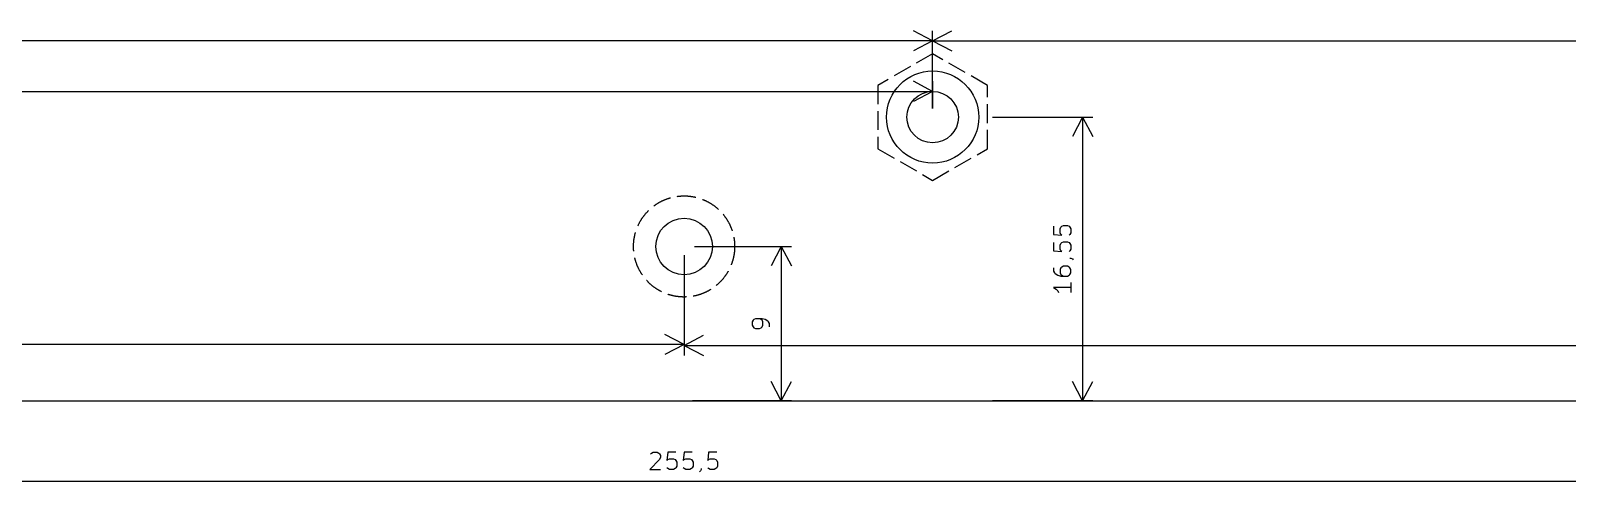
# Model space of a CAD drawing. Extents: x 183 to 663, y -184 to 161.
# Drawn here: x 383.1 to 472.8, y -183.2 to -156.9 of the extents above; entities that cross this region are included whole.
import ezdxf

# ---------------------------------------------------------------- set-up
doc = ezdxf.new("R2010")
doc.units = 0
doc.layers.add('BLACK', color=7, linetype='CONTINUOUS')

msp = doc.modelspace()

# ---------------------------------------------------------------- linework, layer by layer
at = {"layer": 'BLACK', "linetype": 'CONTINUOUS'}
for p, q in [((435.75, -157.5), (293.5, -157.5)), ((435.75, -157.5), (434.623496, -156.913579)), ((435.75, -157.5), (434.623496, -158.086421)), ((435.75, -157.5), (436.876504, -156.913579)), ((435.75, -161.45), (435.75, -156.91358)), ((435.75, -161.45), (435.75, -156.91358)), ((435.75, -157.5), (549, -157.5)), ((435.75, -157.5), (436.876504, -158.086421)), ((435.75, -158.254958), (434.797372, -158.804958)), ((436.351924, -158.602479), (435.75, -158.254958)), ((434.450962, -159.004958), (433.498334, -159.554958)), ((437.650962, -159.352479), (436.698334, -158.802479)), ((433.151924, -159.754958), (432.55, -160.102479)), ((432.55, -160.102479), (432.55, -161.202479)), ((435.75, -160.45), (434.623496, -159.863579)), ((435.75, -159.86358), (435.75, -161.45)), ((438.95, -160.102479), (437.997372, -159.552479)), ((438.95, -160.797521), (438.95, -160.102479)), ((305.75, -160.45), (435.75, -160.45)), ((435.75, -160.45), (434.623496, -161.036421)), ((438.95, -162.297521), (438.95, -161.197521)), ((432.55, -161.602479), (432.55, -162.702479)), ((439.25, -161.95), (445.08642, -161.95)), ((444.5, -161.95), (443.913579, -163.076504)), ((444.5, -161.95), (444.5, -178.5)), ((444.5, -161.95), (445.086421, -163.076504)), ((432.55, -163.102479), (432.55, -163.797521)), ((438.95, -163.797521), (438.95, -162.697521)), ((432.55, -163.797521), (433.502628, -164.347521)), ((438.348076, -164.145042), (438.95, -163.797521)), ((433.849038, -164.547521), (434.801666, -165.097521)), ((437.049038, -164.895042), (438.001666, -164.345042)), ((435.148076, -165.297521), (435.75, -165.645042)), ((435.75, -165.645042), (436.702628, -165.095042)), ((420.244311, -166.726719), (420.26855, -166.718048)), ((420.26855, -166.718048), (420.292864, -166.709589)), ((420.292864, -166.709589), (420.317251, -166.701343)), ((420.317251, -166.701343), (420.34171, -166.69331)), ((420.34171, -166.69331), (420.366237, -166.685491)), ((420.366237, -166.685491), (420.390831, -166.677886)), ((420.390831, -166.677886), (420.415491, -166.670496)), ((420.415491, -166.670496), (420.440215, -166.663321)), ((420.440215, -166.663321), (420.458279, -166.658226)), ((420.849691, -166.577287), (420.875212, -166.573905)), ((420.875212, -166.573905), (420.900761, -166.570746)), ((420.900761, -166.570746), (420.926336, -166.567809)), ((420.926336, -166.567809), (420.951936, -166.565097)), ((420.951936, -166.565097), (420.977559, -166.562607)), ((420.977559, -166.562607), (421.003203, -166.560342)), ((421.003203, -166.560342), (421.028865, -166.5583)), ((421.028865, -166.5583), (421.054545, -166.556482)), ((421.054545, -166.556482), (421.080239, -166.554889)), ((421.080239, -166.554889), (421.105946, -166.553519)), ((421.105946, -166.553519), (421.131664, -166.552374)), ((421.131664, -166.552374), (421.157391, -166.551454)), ((421.157391, -166.551454), (421.183125, -166.550758)), ((421.183125, -166.550758), (421.208864, -166.550287)), ((421.208864, -166.550287), (421.234607, -166.55004)), ((421.234607, -166.55004), (421.26035, -166.550018)), ((421.26035, -166.550018), (421.286093, -166.550221)), ((421.286093, -166.550221), (421.311833, -166.550648)), ((421.311833, -166.550648), (421.337568, -166.5513)), ((421.337568, -166.5513), (421.363297, -166.552176)), ((421.363297, -166.552176), (421.389017, -166.553277)), ((421.389017, -166.553277), (421.414726, -166.554603)), ((421.414726, -166.554603), (421.440423, -166.556152)), ((421.440423, -166.556152), (421.466105, -166.557926)), ((421.466105, -166.557926), (421.491771, -166.559924)), ((421.491771, -166.559924), (421.517419, -166.562146)), ((421.517419, -166.562146), (421.543046, -166.564591)), ((421.543046, -166.564591), (421.568651, -166.56726)), ((421.568651, -166.56726), (421.594231, -166.570153)), ((421.594231, -166.570153), (421.619785, -166.573268)), ((421.619785, -166.573268), (421.645312, -166.576607)), ((421.645312, -166.576607), (421.670808, -166.580168)), ((421.670808, -166.580168), (421.696272, -166.583951)), ((421.696272, -166.583951), (421.721702, -166.587956)), ((421.721702, -166.587956), (421.747096, -166.592184)), ((421.747096, -166.592184), (421.772452, -166.596632)), ((421.772452, -166.596632), (421.797768, -166.601302)), ((421.797768, -166.601302), (421.823043, -166.606193)), ((421.823043, -166.606193), (421.848274, -166.611303)), ((421.848274, -166.611303), (421.87346, -166.616634)), ((421.87346, -166.616634), (421.898598, -166.622185)), ((421.898598, -166.622185), (421.923686, -166.627954)), ((421.923686, -166.627954), (421.941945, -166.632299)), ((418.971552, -167.626187), (418.98799, -167.606376)), ((418.98799, -167.606376), (419.004601, -167.586708)), ((419.004601, -167.586708), (419.021383, -167.567187)), ((419.021383, -167.567187), (419.038335, -167.547812)), ((419.038335, -167.547812), (419.055455, -167.528586)), ((419.055455, -167.528586), (419.072742, -167.509511)), ((419.072742, -167.509511), (419.090195, -167.490587)), ((419.090195, -167.490587), (419.107813, -167.471815)), ((419.107813, -167.471815), (419.125593, -167.453199)), ((419.125593, -167.453199), (419.143535, -167.434738)), ((419.143535, -167.434738), (419.161638, -167.416434)), ((419.161638, -167.416434), (419.174937, -167.40319)), ((419.477426, -167.141933), (419.498071, -167.126554)), ((419.498071, -167.126554), (419.51885, -167.111356)), ((419.51885, -167.111356), (419.53976, -167.09634)), ((419.53976, -167.09634), (419.560801, -167.081507)), ((419.560801, -167.081507), (419.58197, -167.066859)), ((419.58197, -167.066859), (419.603267, -167.052395)), ((419.603267, -167.052395), (419.624688, -167.038118)), ((419.624688, -167.038118), (419.646234, -167.024029)), ((419.646234, -167.024029), (419.667902, -167.010127)), ((419.667902, -167.010127), (419.68969, -166.996416)), ((419.68969, -166.996416), (419.711597, -166.982895)), ((419.711597, -166.982895), (419.733621, -166.969566)), ((419.733621, -166.969566), (419.755761, -166.95643)), ((419.755761, -166.95643), (419.778014, -166.943487)), ((419.778014, -166.943487), (419.80038, -166.930739)), ((419.80038, -166.930739), (419.822856, -166.918187)), ((419.822856, -166.918187), (419.84544, -166.905831)), ((419.84544, -166.905831), (419.868132, -166.893673)), ((419.868132, -166.893673), (419.890929, -166.881713)), ((419.890929, -166.881713), (419.913829, -166.869953)), ((419.913829, -166.869953), (419.936831, -166.858393)), ((419.936831, -166.858393), (419.959933, -166.847034)), ((419.959933, -166.847034), (419.983134, -166.835877)), ((419.983134, -166.835877), (420.00643, -166.824923)), ((420.00643, -166.824923), (420.029822, -166.814173)), ((420.029822, -166.814173), (420.053306, -166.803628)), ((420.053306, -166.803628), (420.076882, -166.793287)), ((420.076882, -166.793287), (420.100547, -166.783153)), ((420.100547, -166.783153), (420.124299, -166.773226)), ((420.124299, -166.773226), (420.148137, -166.763506)), ((420.148137, -166.763506), (420.172059, -166.753995)), ((420.172059, -166.753995), (420.196064, -166.744693)), ((420.196064, -166.744693), (420.220148, -166.7356)), ((420.220148, -166.7356), (420.244311, -166.726719)), ((422.323245, -166.752156), (422.347183, -166.761626)), ((422.347183, -166.761626), (422.371038, -166.771305)), ((422.371038, -166.771305), (422.394807, -166.781192)), ((422.394807, -166.781192), (422.418489, -166.791286)), ((422.418489, -166.791286), (422.442082, -166.801586)), ((422.442082, -166.801586), (422.465585, -166.812091)), ((422.465585, -166.812091), (422.488995, -166.822801)), ((422.488995, -166.822801), (422.51231, -166.833715)), ((422.51231, -166.833715), (422.535529, -166.844833)), ((422.535529, -166.844833), (422.558651, -166.856152)), ((422.558651, -166.856152), (422.581673, -166.867673)), ((422.581673, -166.867673), (422.604593, -166.879394)), ((422.604593, -166.879394), (422.62741, -166.891314)), ((422.62741, -166.891314), (422.650123, -166.903434)), ((422.650123, -166.903434), (422.672728, -166.915751)), ((422.672728, -166.915751), (422.695226, -166.928265)), ((422.695226, -166.928265), (422.717613, -166.940974)), ((422.717613, -166.940974), (422.739889, -166.953879)), ((422.739889, -166.953879), (422.762051, -166.966978)), ((422.762051, -166.966978), (422.784098, -166.980269)), ((422.784098, -166.980269), (422.806028, -166.993752)), ((422.806028, -166.993752), (422.827839, -167.007426)), ((422.827839, -167.007426), (422.849531, -167.02129)), ((422.849531, -167.02129), (422.8711, -167.035343)), ((422.8711, -167.035343), (422.892547, -167.049584)), ((422.892547, -167.049584), (422.913868, -167.064011)), ((422.913868, -167.064011), (422.935062, -167.078623)), ((422.935062, -167.078623), (422.956128, -167.09342)), ((422.956128, -167.09342), (422.977064, -167.1084)), ((422.977064, -167.1084), (422.997869, -167.123563)), ((422.997869, -167.123563), (423.01854, -167.138906)), ((423.01854, -167.138906), (423.039077, -167.154429)), ((423.039077, -167.154429), (423.059478, -167.170131)), ((423.059478, -167.170131), (423.079741, -167.18601)), ((423.079741, -167.18601), (423.099864, -167.202066)), ((423.099864, -167.202066), (423.119847, -167.218296)), ((423.119847, -167.218296), (423.139687, -167.2347)), ((423.139687, -167.2347), (423.159383, -167.251277)), ((423.159383, -167.251277), (423.178934, -167.268025)), ((423.178934, -167.268025), (423.198338, -167.284943)), ((423.198338, -167.284943), (423.217594, -167.302029)), ((423.217594, -167.302029), (423.236699, -167.319283)), ((423.236699, -167.319283), (423.250533, -167.331967)), ((418.553663, -168.303226), (418.56421, -168.279742)), ((418.56421, -168.279742), (418.574961, -168.256351)), ((418.574961, -168.256351), (418.585915, -168.233054)), ((418.585915, -168.233054), (418.597073, -168.209854)), ((418.597073, -168.209854), (418.608432, -168.186752)), ((418.608432, -168.186752), (418.619993, -168.163751)), ((418.619993, -168.163751), (418.631754, -168.140851)), ((418.631754, -168.140851), (418.643714, -168.118054)), ((418.643714, -168.118054), (418.655873, -168.095363)), ((418.655873, -168.095363), (418.668229, -168.072779)), ((418.668229, -168.072779), (418.680782, -168.050303)), ((418.680782, -168.050303), (418.693531, -168.027938)), ((418.693531, -168.027938), (418.706474, -168.005685)), ((418.706474, -168.005685), (418.719611, -167.983546)), ((418.719611, -167.983546), (418.732941, -167.961522)), ((418.732941, -167.961522), (418.746463, -167.939615)), ((418.746463, -167.939615), (418.760175, -167.917828)), ((418.760175, -167.917828), (418.774076, -167.89616)), ((418.774076, -167.89616), (418.788167, -167.874615)), ((418.788167, -167.874615), (418.802444, -167.853194)), ((418.802444, -167.853194), (418.816908, -167.831898)), ((418.816908, -167.831898), (418.831558, -167.810729)), ((418.831558, -167.810729), (418.846391, -167.789688)), ((418.846391, -167.789688), (418.861408, -167.768778)), ((418.861408, -167.768778), (418.876607, -167.748)), ((418.876607, -167.748), (418.891986, -167.727355)), ((418.891986, -167.727355), (418.907545, -167.706846)), ((418.907545, -167.706846), (418.923282, -167.686472)), ((418.923282, -167.686472), (418.939196, -167.666237)), ((418.939196, -167.666237), (418.955287, -167.646142)), ((418.955287, -167.646142), (418.971552, -167.626187)), ((423.525242, -167.622295), (423.541541, -167.642221)), ((423.541541, -167.642221), (423.557665, -167.662289)), ((423.557665, -167.662289), (423.573614, -167.682497)), ((423.573614, -167.682497), (423.589386, -167.702844)), ((423.589386, -167.702844), (423.60498, -167.723327)), ((423.60498, -167.723327), (423.620395, -167.743945)), ((423.620395, -167.743945), (423.635629, -167.764697)), ((423.635629, -167.764697), (423.650681, -167.785582)), ((423.650681, -167.785582), (423.665551, -167.806597)), ((423.665551, -167.806597), (423.680236, -167.827741)), ((423.680236, -167.827741), (423.694737, -167.849012)), ((423.694737, -167.849012), (423.709051, -167.870409)), ((423.709051, -167.870409), (423.723178, -167.89193)), ((423.723178, -167.89193), (423.737117, -167.913573)), ((423.737117, -167.913573), (423.750866, -167.935338)), ((423.750866, -167.935338), (423.764425, -167.957221)), ((423.764425, -167.957221), (423.777792, -167.979222)), ((423.777792, -167.979222), (423.790967, -168.001339)), ((423.790967, -168.001339), (423.803949, -168.02357)), ((423.803949, -168.02357), (423.816736, -168.045913)), ((423.816736, -168.045913), (423.829327, -168.068367)), ((423.829327, -168.068367), (423.841722, -168.09093)), ((423.841722, -168.09093), (423.85392, -168.113601)), ((423.85392, -168.113601), (423.865919, -168.136377)), ((423.865919, -168.136377), (423.877719, -168.159257)), ((423.877719, -168.159257), (423.889319, -168.182238)), ((423.889319, -168.182238), (423.900718, -168.205321)), ((423.900718, -168.205321), (423.911915, -168.228502)), ((423.911915, -168.228502), (423.922909, -168.251779)), ((423.922909, -168.251779), (423.9337, -168.275152)), ((423.9337, -168.275152), (423.944287, -168.298618)), ((423.944287, -168.298618), (423.954668, -168.322176)), ((423.954668, -168.322176), (423.964844, -168.345823)), ((423.964844, -168.345823), (423.974812, -168.369558)), ((423.974812, -168.369558), (423.984573, -168.393379)), ((423.984573, -168.393379), (423.994126, -168.417285)), ((423.994126, -168.417285), (424.00347, -168.441273)), ((424.00347, -168.441273), (424.012604, -168.465341)), ((424.012604, -168.465341), (424.021528, -168.489489)), ((424.021528, -168.489489), (424.030241, -168.513713)), ((424.030241, -168.513713), (424.038742, -168.538012)), ((442.804819, -168.320238), (442.804819, -168.796428)), ((443.185771, -168.463095), (443.23339, -168.367857)), ((443.185771, -168.70119), (443.185771, -168.463095)), ((443.23339, -168.367857), (443.281009, -168.320238)), ((443.281009, -168.320238), (443.376247, -168.272619)), ((443.376247, -168.272619), (443.614342, -168.272619)), ((443.614342, -168.272619), (443.70958, -168.320238)), ((443.70958, -168.320238), (443.7572, -168.367857)), ((443.7572, -168.367857), (443.804819, -168.463095)), ((443.804819, -168.463095), (443.804819, -168.70119)), ((418.30076, -169.433037), (418.301457, -169.407303)), ((418.301457, -169.407303), (418.302378, -169.381576)), ((418.302378, -169.381576), (418.303524, -169.355858)), ((418.303524, -169.355858), (418.304894, -169.330151)), ((418.304894, -169.330151), (418.306488, -169.304457)), ((418.306488, -169.304457), (418.308306, -169.278778)), ((418.308306, -169.278778), (418.310349, -169.253115)), ((418.310349, -169.253115), (418.312615, -169.227472)), ((418.312615, -169.227472), (418.315105, -169.201849)), ((418.315105, -169.201849), (418.317819, -169.176249)), ((418.317819, -169.176249), (418.320756, -169.150673)), ((418.320756, -169.150673), (418.323916, -169.125125)), ((418.323916, -169.125125), (418.327299, -169.099604)), ((418.327299, -169.099604), (418.330904, -169.074114)), ((418.330904, -169.074114), (418.334732, -169.048657)), ((418.334732, -169.048657), (418.338781, -169.023234)), ((418.338781, -169.023234), (418.343053, -168.997847)), ((418.343053, -168.997847), (418.347545, -168.972499)), ((418.347545, -168.972499), (418.352259, -168.947191)), ((418.352259, -168.947191), (418.357194, -168.921924)), ((418.357194, -168.921924), (418.362348, -168.896702)), ((418.362348, -168.896702), (418.367723, -168.871526)), ((418.367723, -168.871526), (418.373317, -168.846398)), ((418.373317, -168.846398), (418.37913, -168.821319)), ((418.37913, -168.821319), (418.385162, -168.796292)), ((418.385162, -168.796292), (418.391412, -168.771319)), ((418.391412, -168.771319), (418.39788, -168.746401)), ((418.39788, -168.746401), (418.404565, -168.721541)), ((418.404565, -168.721541), (418.411466, -168.696739)), ((418.411466, -168.696739), (418.416634, -168.678696)), ((424.038742, -168.538012), (424.04703, -168.562385)), ((424.04703, -168.562385), (424.052939, -168.580199)), ((424.151549, -168.967538), (424.156085, -168.992878)), ((424.156085, -168.992878), (424.160399, -169.018258)), ((424.160399, -169.018258), (424.164492, -169.043674)), ((424.164492, -169.043674), (424.168364, -169.069125)), ((424.168364, -169.069125), (424.172013, -169.094608)), ((424.172013, -169.094608), (424.175439, -169.120123)), ((424.175439, -169.120123), (424.178643, -169.145666)), ((424.178643, -169.145666), (424.181623, -169.171237)), ((424.181623, -169.171237), (424.184381, -169.196832)), ((424.184381, -169.196832), (424.186914, -169.222451)), ((424.186914, -169.222451), (424.189225, -169.24809)), ((424.189225, -169.24809), (424.191311, -169.273749)), ((424.191311, -169.273749), (424.193173, -169.299425)), ((424.193173, -169.299425), (424.194812, -169.325116)), ((424.194812, -169.325116), (424.196226, -169.350821)), ((424.196226, -169.350821), (424.197415, -169.376537)), ((424.197415, -169.376537), (424.19838, -169.402263)), ((424.19838, -169.402263), (424.199121, -169.427995)), ((442.804819, -168.796428), (443.281009, -168.844047)), ((442.804819, -169.272619), (442.804819, -169.748809)), ((443.23339, -168.796428), (443.185771, -168.70119)), ((443.185771, -169.415476), (443.23339, -169.320238)), ((443.281009, -168.844047), (443.23339, -168.796428)), ((443.23339, -169.320238), (443.281009, -169.272619)), ((443.281009, -169.272619), (443.376247, -169.225)), ((443.376247, -169.225), (443.614342, -169.225)), ((443.614342, -169.225), (443.70958, -169.272619)), ((443.7572, -168.796428), (443.70958, -168.844047)), ((443.70958, -169.272619), (443.7572, -169.320238)), ((443.804819, -168.70119), (443.7572, -168.796428)), ((443.7572, -169.320238), (443.804819, -169.415476)), ((418.300018, -169.510262), (418.300041, -169.484519)), ((418.30022, -169.536005), (418.300018, -169.510262)), ((418.300041, -169.484519), (418.300288, -169.458776)), ((418.300646, -169.561745), (418.30022, -169.536005)), ((418.300288, -169.458776), (418.30076, -169.433037)), ((418.301297, -169.58748), (418.300646, -169.561745)), ((418.302173, -169.613209), (418.301297, -169.58748)), ((418.303273, -169.638929), (418.302173, -169.613209)), ((418.304598, -169.664638), (418.303273, -169.638929)), ((418.306147, -169.690335), (418.304598, -169.664638)), ((418.30792, -169.716018), (418.306147, -169.690335)), ((418.309917, -169.741684), (418.30792, -169.716018)), ((418.312138, -169.767331), (418.309917, -169.741684)), ((418.379511, -170.180288), (418.375241, -170.162012)), ((418.385557, -170.205312), (418.379511, -170.180288)), ((418.391821, -170.230282), (418.385557, -170.205312)), ((418.398302, -170.255196), (418.391821, -170.230282)), ((418.405001, -170.280053), (418.398302, -170.255196)), ((418.411917, -170.30485), (418.405001, -170.280053)), ((418.419048, -170.329586), (418.411917, -170.30485)), ((421.25, -170), (421.25, -175.85642)), ((421.25, -170), (421.25, -175.80642)), ((421.85, -169.5), (427.50642, -169.5)), ((424.09271, -170.288353), (424.085722, -170.31313)), ((424.099481, -170.263516), (424.09271, -170.288353)), ((424.106036, -170.238621), (424.099481, -170.263516)), ((424.112372, -170.21367), (424.106036, -170.238621)), ((424.118491, -170.188664), (424.112372, -170.21367)), ((424.124392, -170.163606), (424.118491, -170.188664)), ((424.130073, -170.138497), (424.124392, -170.163606)), ((424.135535, -170.113339), (424.130073, -170.138497)), ((424.140778, -170.088135), (424.135535, -170.113339)), ((424.1458, -170.062887), (424.140778, -170.088135)), ((424.150602, -170.037595), (424.1458, -170.062887)), ((424.155183, -170.012262), (424.150602, -170.037595)), ((424.159543, -169.98689), (424.155183, -170.012262)), ((424.163681, -169.961482), (424.159543, -169.98689)), ((424.167597, -169.936038), (424.163681, -169.961482)), ((424.171291, -169.910561), (424.167597, -169.936038)), ((424.174762, -169.885052), (424.171291, -169.910561)), ((424.178011, -169.859515), (424.174762, -169.885052)), ((424.181037, -169.833949), (424.178011, -169.859515)), ((424.18384, -169.808359), (424.181037, -169.833949)), ((424.186419, -169.782745), (424.18384, -169.808359)), ((424.188774, -169.757109), (424.186419, -169.782745)), ((424.190906, -169.731454), (424.188774, -169.757109)), ((424.192814, -169.705782), (424.190906, -169.731454)), ((424.194498, -169.680093), (424.192814, -169.705782)), ((424.195957, -169.654391), (424.194498, -169.680093)), ((424.197192, -169.628677), (424.195957, -169.654391)), ((424.198203, -169.602954), (424.197192, -169.628677)), ((424.198989, -169.577222), (424.198203, -169.602954)), ((424.199551, -169.551485), (424.198989, -169.577222)), ((424.199121, -169.427995), (424.199637, -169.453734)), ((424.199888, -169.525743), (424.199551, -169.551485)), ((424.199637, -169.453734), (424.199929, -169.479476)), ((424.2, -169.5), (424.199888, -169.525743)), ((424.199929, -169.479476), (424.2, -169.5)), ((426.92, -169.5), (426.333579, -170.626504)), ((426.92, -169.5), (426.92, -178.5)), ((426.92, -169.5), (427.506421, -170.626504)), ((442.804819, -169.748809), (443.281009, -169.796428)), ((443.185771, -169.653571), (443.185771, -169.415476)), ((443.23339, -169.748809), (443.185771, -169.653571)), ((443.281009, -169.796428), (443.23339, -169.748809)), ((443.7572, -169.748809), (443.70958, -169.796428)), ((443.804819, -169.653571), (443.7572, -169.748809)), ((443.7572, -170.17738), (443.804819, -170.17738)), ((443.804819, -169.415476), (443.804819, -169.653571)), ((443.804819, -170.17738), (443.900057, -170.224999)), ((443.900057, -170.224999), (443.947676, -170.272618)), ((418.426396, -170.354259), (418.419048, -170.329586)), ((418.433958, -170.378866), (418.426396, -170.354259)), ((418.441734, -170.403407), (418.433958, -170.378866)), ((418.449725, -170.427879), (418.441734, -170.403407)), ((418.457929, -170.452281), (418.449725, -170.427879)), ((418.466345, -170.476609), (418.457929, -170.452281)), ((418.474974, -170.500864), (418.466345, -170.476609)), ((418.483813, -170.525042), (418.474974, -170.500864)), ((418.492864, -170.549142), (418.483813, -170.525042)), ((418.502124, -170.573163), (418.492864, -170.549142)), ((418.511594, -170.597101), (418.502124, -170.573163)), ((418.521272, -170.620956), (418.511594, -170.597101)), ((418.531158, -170.644726), (418.521272, -170.620956)), ((418.541251, -170.668408), (418.531158, -170.644726)), ((418.55155, -170.692002), (418.541251, -170.668408)), ((418.562055, -170.715505), (418.55155, -170.692002)), ((418.572764, -170.738915), (418.562055, -170.715505)), ((418.583678, -170.762231), (418.572764, -170.738915)), ((418.594794, -170.78545), (418.583678, -170.762231)), ((418.606113, -170.808572), (418.594794, -170.78545)), ((418.617633, -170.831594), (418.606113, -170.808572)), ((418.629353, -170.854515), (418.617633, -170.831594)), ((418.641273, -170.877333), (418.629353, -170.854515)), ((418.653392, -170.900045), (418.641273, -170.877333)), ((418.665708, -170.922651), (418.653392, -170.900045)), ((418.678222, -170.945149), (418.665708, -170.922651)), ((418.690931, -170.967537), (418.678222, -170.945149)), ((418.703835, -170.989813), (418.690931, -170.967537)), ((418.716932, -171.011975), (418.703835, -170.989813)), ((418.730223, -171.034023), (418.716932, -171.011975)), ((418.743706, -171.055953), (418.730223, -171.034023)), ((418.757379, -171.077765), (418.743706, -171.055953)), ((418.771243, -171.099457), (418.757379, -171.077765)), ((418.785295, -171.121027), (418.771243, -171.099457)), ((418.799535, -171.142474), (418.785295, -171.121027)), ((418.813961, -171.163795), (418.799535, -171.142474)), ((423.662551, -171.197674), (423.647644, -171.218663)), ((423.677274, -171.176556), (423.662551, -171.197674)), ((423.691812, -171.155311), (423.677274, -171.176556)), ((423.706164, -171.133939), (423.691812, -171.155311)), ((423.720329, -171.112443), (423.706164, -171.133939)), ((423.734306, -171.090824), (423.720329, -171.112443)), ((423.748094, -171.069084), (423.734306, -171.090824)), ((423.761692, -171.047225), (423.748094, -171.069084)), ((423.775098, -171.025248), (423.761692, -171.047225)), ((423.788312, -171.003154), (423.775098, -171.025248)), ((423.801333, -170.980946), (423.788312, -171.003154)), ((423.814159, -170.958626), (423.801333, -170.980946)), ((423.82679, -170.936194), (423.814159, -170.958626)), ((424.004062, -170.557185), (423.997281, -170.574686)), ((424.013183, -170.533112), (424.004062, -170.557185)), ((424.022093, -170.508959), (424.013183, -170.533112)), ((424.030792, -170.48473), (424.022093, -170.508959)), ((424.03928, -170.460426), (424.030792, -170.48473)), ((424.047555, -170.436049), (424.03928, -170.460426)), ((424.055617, -170.4116), (424.047555, -170.436049)), ((424.063465, -170.387082), (424.055617, -170.4116)), ((424.071099, -170.362497), (424.063465, -170.387082)), ((424.078518, -170.337845), (424.071099, -170.362497)), ((424.085722, -170.31313), (424.078518, -170.337845)), ((442.804819, -170.748809), (442.804819, -170.939285)), ((442.804819, -170.939285), (442.852438, -171.034523)), ((442.852438, -171.034523), (442.900057, -171.082142)), ((442.900057, -171.082142), (443.042914, -171.17738)), ((443.042914, -171.17738), (443.23339, -171.224999)), ((443.23339, -170.748809), (443.185771, -170.844047)), ((443.185771, -170.844047), (443.185771, -171.034523)), ((443.185771, -171.034523), (443.23339, -171.129761)), ((443.281009, -170.70119), (443.23339, -170.748809)), ((443.23339, -171.129761), (443.281009, -171.17738)), ((443.376247, -170.653571), (443.281009, -170.70119)), ((443.281009, -171.17738), (443.376247, -171.224999)), ((443.614342, -170.653571), (443.376247, -170.653571)), ((443.70958, -170.70119), (443.614342, -170.653571)), ((443.614342, -171.224999), (443.70958, -171.17738)), ((443.7572, -170.748809), (443.70958, -170.70119)), ((443.70958, -171.17738), (443.7572, -171.129761)), ((443.804819, -170.844047), (443.7572, -170.748809)), ((443.7572, -171.129761), (443.804819, -171.034523)), ((443.804819, -171.034523), (443.804819, -170.844047)), ((419.073857, -171.491708), (419.061229, -171.477823)), ((419.09132, -171.510622), (419.073857, -171.491708)), ((419.108948, -171.529384), (419.09132, -171.510622)), ((419.126739, -171.54799), (419.108948, -171.529384)), ((419.144692, -171.566441), (419.126739, -171.54799)), ((419.162805, -171.584734), (419.144692, -171.566441)), ((419.181077, -171.602869), (419.162805, -171.584734)), ((419.199507, -171.620844), (419.181077, -171.602869)), ((419.218092, -171.638656), (419.199507, -171.620844)), ((419.236833, -171.656307), (419.218092, -171.638656)), ((419.255727, -171.673792), (419.236833, -171.656307)), ((419.274772, -171.691113), (419.255727, -171.673792)), ((419.293968, -171.708266), (419.274772, -171.691113)), ((419.313313, -171.725252), (419.293968, -171.708266)), ((419.332806, -171.742067), (419.313313, -171.725252)), ((419.352444, -171.758712), (419.332806, -171.742067)), ((419.372227, -171.775186), (419.352444, -171.758712)), ((419.392153, -171.791485), (419.372227, -171.775186)), ((419.412221, -171.807611), (419.392153, -171.791485)), ((419.432428, -171.82356), (419.412221, -171.807611)), ((419.452774, -171.839333), (419.432428, -171.82356)), ((419.473257, -171.854927), (419.452774, -171.839333)), ((419.493875, -171.870343), (419.473257, -171.854927)), ((419.514626, -171.885577), (419.493875, -171.870343)), ((419.53551, -171.90063), (419.514626, -171.885577)), ((419.556525, -171.9155), (419.53551, -171.90063)), ((419.577668, -171.930186), (419.556525, -171.9155)), ((419.598939, -171.944688), (419.577668, -171.930186)), ((419.620335, -171.959003), (419.598939, -171.944688)), ((419.641856, -171.97313), (419.620335, -171.959003)), ((419.663499, -171.98707), (419.641856, -171.97313)), ((419.685263, -172.00082), (419.663499, -171.98707)), ((419.707146, -172.014379), (419.685263, -172.00082)), ((419.729147, -172.027747), (419.707146, -172.014379)), ((419.751263, -172.040923), (419.729147, -172.027747)), ((419.773494, -172.053905), (419.751263, -172.040923)), ((419.795837, -172.066692), (419.773494, -172.053905)), ((419.81829, -172.079284), (419.795837, -172.066692)), ((419.840853, -172.09168), (419.81829, -172.079284)), ((419.863523, -172.103878), (419.840853, -172.09168)), ((422.645527, -172.099039), (422.622793, -172.111118)), ((422.668154, -172.086762), (422.645527, -172.099039)), ((422.690674, -172.074288), (422.668154, -172.086762)), ((422.713083, -172.061618), (422.690674, -172.074288)), ((422.735382, -172.048753), (422.713083, -172.061618)), ((422.757567, -172.035694), (422.735382, -172.048753)), ((422.779637, -172.022441), (422.757567, -172.035694)), ((422.801591, -172.008997), (422.779637, -172.022441)), ((423.140955, -171.764241), (423.126511, -171.776226)), ((423.160642, -171.747654), (423.140955, -171.764241)), ((423.180183, -171.730895), (423.160642, -171.747654)), ((423.199578, -171.713966), (423.180183, -171.730895)), ((423.218824, -171.696869), (423.199578, -171.713966)), ((423.23792, -171.679604), (423.218824, -171.696869)), ((423.256865, -171.662173), (423.23792, -171.679604)), ((423.275657, -171.644578), (423.256865, -171.662173)), ((423.294294, -171.62682), (423.275657, -171.644578)), ((423.312776, -171.608899), (423.294294, -171.62682)), ((423.331101, -171.590818), (423.312776, -171.608899)), ((423.349267, -171.572577), (423.331101, -171.590818)), ((423.367274, -171.554179), (423.349267, -171.572577)), ((423.385119, -171.535624), (423.367274, -171.554179)), ((423.402802, -171.516915), (423.385119, -171.535624)), ((423.42032, -171.498051), (423.402802, -171.516915)), ((423.437674, -171.479036), (423.42032, -171.498051)), ((423.454861, -171.45987), (423.437674, -171.479036)), ((423.47188, -171.440554), (423.454861, -171.45987)), ((423.488729, -171.421091), (423.47188, -171.440554)), ((423.505409, -171.401482), (423.488729, -171.421091)), ((423.521916, -171.381727), (423.505409, -171.401482)), ((423.53825, -171.36183), (423.521916, -171.381727)), ((423.554411, -171.34179), (423.53825, -171.36183)), ((423.570395, -171.321611), (423.554411, -171.34179)), ((423.586203, -171.301292), (423.570395, -171.321611)), ((423.601833, -171.280837), (423.586203, -171.301292)), ((423.617284, -171.260246), (423.601833, -171.280837)), ((423.632555, -171.23952), (423.617284, -171.260246)), ((423.647644, -171.218663), (423.632555, -171.23952)), ((443.804819, -171.891666), (442.804819, -171.891666)), ((442.804819, -171.891666), (442.947676, -171.986904)), ((442.947676, -171.986904), (443.042914, -172.082142)), ((443.042914, -172.082142), (443.090533, -172.17738)), ((443.23339, -171.224999), (443.614342, -171.224999)), ((443.804819, -171.605952), (443.804819, -172.17738)), ((419.886299, -172.115878), (419.863523, -172.103878)), ((419.909178, -172.127679), (419.886299, -172.115878)), ((419.93216, -172.13928), (419.909178, -172.127679)), ((420.318819, -172.299179), (420.301029, -172.293198)), ((420.343281, -172.307198), (420.318819, -172.299179)), ((420.367813, -172.315004), (420.343281, -172.307198)), ((420.392412, -172.322595), (420.367813, -172.315004)), ((420.417076, -172.329971), (420.392412, -172.322595)), ((420.441803, -172.337132), (420.417076, -172.329971)), ((420.466592, -172.344077), (420.441803, -172.337132)), ((420.491441, -172.350805), (420.466592, -172.344077)), ((420.516348, -172.357316), (420.491441, -172.350805)), ((420.54131, -172.363609), (420.516348, -172.357316)), ((420.566327, -172.369685), (420.54131, -172.363609)), ((420.591395, -172.375542), (420.566327, -172.369685)), ((420.616514, -172.381179), (420.591395, -172.375542)), ((420.64168, -172.386598), (420.616514, -172.381179)), ((420.666894, -172.391796), (420.64168, -172.386598)), ((420.692151, -172.396775), (420.666894, -172.391796)), ((420.717451, -172.401533), (420.692151, -172.396775)), ((420.742792, -172.406069), (420.717451, -172.401533)), ((420.768171, -172.410385), (420.742792, -172.406069)), ((420.793587, -172.414479), (420.768171, -172.410385)), ((420.819038, -172.418351), (420.793587, -172.414479)), ((420.844521, -172.422), (420.819038, -172.418351)), ((420.870036, -172.425428), (420.844521, -172.422)), ((420.895579, -172.428632), (420.870036, -172.425428)), ((420.921149, -172.431613), (420.895579, -172.428632)), ((420.946745, -172.434372), (420.921149, -172.431613)), ((420.972363, -172.436906), (420.946745, -172.434372)), ((420.998003, -172.439217), (420.972363, -172.436906)), ((421.023661, -172.441304), (420.998003, -172.439217)), ((421.049337, -172.443167), (421.023661, -172.441304)), ((421.075029, -172.444806), (421.049337, -172.443167)), ((421.100733, -172.446221), (421.075029, -172.444806)), ((421.126449, -172.447412), (421.100733, -172.446221)), ((421.152175, -172.448378), (421.126449, -172.447412)), ((421.177907, -172.449119), (421.152175, -172.448378)), ((421.203646, -172.449636), (421.177907, -172.449119)), ((421.229388, -172.449928), (421.203646, -172.449636)), ((421.255131, -172.449996), (421.229388, -172.449928)), ((421.280874, -172.449838), (421.255131, -172.449996)), ((421.306615, -172.449457), (421.280874, -172.449838)), ((421.332351, -172.44885), (421.306615, -172.449457)), ((421.358081, -172.448019), (421.332351, -172.44885)), ((421.383803, -172.446964), (421.358081, -172.448019)), ((421.799391, -172.398391), (421.78094, -172.401827)), ((421.824663, -172.393486), (421.799391, -172.398391)), ((421.849892, -172.388361), (421.824663, -172.393486)), ((421.875074, -172.383016), (421.849892, -172.388361)), ((421.900209, -172.377452), (421.875074, -172.383016)), ((421.925294, -172.371668), (421.900209, -172.377452)), ((421.950328, -172.365666), (421.925294, -172.371668)), ((421.975309, -172.359445), (421.950328, -172.365666)), ((422.000235, -172.353007), (421.975309, -172.359445)), ((422.025103, -172.346351), (422.000235, -172.353007)), ((422.049912, -172.339479), (422.025103, -172.346351)), ((422.07466, -172.33239), (422.049912, -172.339479)), ((422.099346, -172.325086), (422.07466, -172.33239)), ((422.123967, -172.317567), (422.099346, -172.325086)), ((422.148521, -172.309833), (422.123967, -172.317567)), ((422.173007, -172.301885), (422.148521, -172.309833)), ((422.197423, -172.293723), (422.173007, -172.301885)), ((422.221766, -172.285349), (422.197423, -172.293723)), ((422.246036, -172.276763), (422.221766, -172.285349)), ((422.270229, -172.267965), (422.246036, -172.276763)), ((422.294345, -172.258957), (422.270229, -172.267965)), ((422.318381, -172.249738), (422.294345, -172.258957)), ((422.342336, -172.24031), (422.318381, -172.249738)), ((422.366208, -172.230674), (422.342336, -172.24031)), ((422.389995, -172.220829), (422.366208, -172.230674)), ((422.413695, -172.210777), (422.389995, -172.220829)), ((422.437307, -172.200519), (422.413695, -172.210777)), ((422.460827, -172.190055), (422.437307, -172.200519)), ((422.484256, -172.179386), (422.460827, -172.190055)), ((422.507591, -172.168514), (422.484256, -172.179386)), ((422.53083, -172.157438), (422.507591, -172.168514)), ((422.553971, -172.146159), (422.53083, -172.157438)), ((422.577014, -172.134679), (422.553971, -172.146159)), ((422.599955, -172.122999), (422.577014, -172.134679)), ((422.622793, -172.111118), (422.599955, -172.122999)), ((425.272438, -173.809523), (425.224819, -173.904761)), ((425.320057, -173.761904), (425.272438, -173.809523)), ((425.415295, -173.714285), (425.320057, -173.761904)), ((425.796247, -173.714285), (425.415295, -173.714285)), ((425.748628, -173.761904), (425.65339, -173.714285)), ((425.796247, -173.809523), (425.748628, -173.761904)), ((425.986723, -173.761904), (425.796247, -173.714285)), ((425.843866, -173.904761), (425.796247, -173.809523)), ((426.12958, -173.857142), (425.986723, -173.761904)), ((426.1772, -173.904761), (426.12958, -173.857142)), ((421.25, -175.22), (420.123496, -174.633579)), ((421.25, -175.27), (422.376504, -174.683579)), ((425.224819, -173.904761), (425.224819, -174.095237)), ((425.224819, -174.095237), (425.272438, -174.190475)), ((425.272438, -174.190475), (425.320057, -174.238094)), ((425.320057, -174.238094), (425.415295, -174.285713)), ((425.415295, -174.285713), (425.65339, -174.285713)), ((425.65339, -174.285713), (425.748628, -174.238094)), ((425.748628, -174.238094), (425.796247, -174.190475)), ((425.796247, -174.190475), (425.843866, -174.095237)), ((425.843866, -174.095237), (425.843866, -173.904761)), ((426.224819, -173.999999), (426.1772, -173.904761)), ((426.224819, -174.190475), (426.224819, -173.999999)), ((421.25, -175.22), (293.5, -175.22)), ((421.25, -175.22), (420.123496, -175.806421)), ((421.25, -175.27), (549, -175.27)), ((421.25, -175.27), (422.376504, -175.856421)), ((426.92, -178.5), (426.333579, -177.373496)), ((426.92, -178.5), (427.506421, -177.373496)), ((444.5, -178.5), (443.913579, -177.373496)), ((444.5, -178.5), (445.086421, -177.373496)), ((293.5, -178.5), (549, -178.5)), ((427.50642, -178.5), (421.75, -178.5)), ((445.08642, -178.5), (439.25, -178.5)), ((419.821428, -181.93339), (419.25, -182.504819)), ((419.297619, -181.600057), (419.345238, -181.552438)), ((419.345238, -181.552438), (419.440476, -181.504819)), ((419.440476, -181.504819), (419.678571, -181.504819)), ((419.678571, -181.504819), (419.773809, -181.552438)), ((419.773809, -181.552438), (419.821428, -181.600057)), ((419.821428, -181.600057), (419.869047, -181.695295)), ((419.869047, -181.790533), (419.821428, -181.93339)), ((419.869047, -181.695295), (419.869047, -181.790533)), ((420.297619, -181.504819), (420.25, -181.981009)), ((420.25, -181.981009), (420.297619, -181.93339)), ((420.773809, -181.504819), (420.297619, -181.504819)), ((420.297619, -181.93339), (420.392857, -181.885771)), ((420.392857, -181.885771), (420.630952, -181.885771)), ((420.630952, -181.885771), (420.72619, -181.93339)), ((420.72619, -181.93339), (420.773809, -181.981009)), ((421.25, -181.504819), (421.202381, -181.981009)), ((421.202381, -181.981009), (421.25, -181.93339)), ((421.72619, -181.504819), (421.25, -181.504819)), ((421.25, -181.93339), (421.345238, -181.885771)), ((421.345238, -181.885771), (421.583333, -181.885771)), ((421.583333, -181.885771), (421.678571, -181.93339)), ((421.678571, -181.93339), (421.72619, -181.981009)), ((422.678571, -181.504819), (422.630952, -181.981009)), ((422.630952, -181.981009), (422.678571, -181.93339)), ((423.154761, -181.504819), (422.678571, -181.504819)), ((422.678571, -181.93339), (422.773809, -181.885771)), ((422.773809, -181.885771), (423.011904, -181.885771)), ((423.011904, -181.885771), (423.107142, -181.93339)), ((423.107142, -181.93339), (423.154761, -181.981009)), ((419.25, -182.504819), (419.869047, -182.504819)), ((420.297619, -182.4572), (420.25, -182.40958)), ((420.392857, -182.504819), (420.297619, -182.4572)), ((420.630952, -182.504819), (420.392857, -182.504819)), ((420.72619, -182.4572), (420.630952, -182.504819)), ((420.773809, -182.40958), (420.72619, -182.4572)), ((420.773809, -181.981009), (420.821428, -182.076247)), ((420.821428, -182.314342), (420.773809, -182.40958)), ((420.821428, -182.076247), (420.821428, -182.314342)), ((421.25, -182.4572), (421.202381, -182.40958)), ((421.345238, -182.504819), (421.25, -182.4572)), ((421.583333, -182.504819), (421.345238, -182.504819)), ((421.678571, -182.4572), (421.583333, -182.504819)), ((421.72619, -182.40958), (421.678571, -182.4572)), ((421.72619, -181.981009), (421.773809, -182.076247)), ((421.773809, -182.314342), (421.72619, -182.40958)), ((421.773809, -182.076247), (421.773809, -182.314342)), ((422.202381, -182.600057), (422.154762, -182.647676)), ((422.25, -182.504819), (422.202381, -182.600057)), ((422.25, -182.4572), (422.25, -182.504819)), ((422.678571, -182.4572), (422.630952, -182.40958)), ((422.773809, -182.504819), (422.678571, -182.4572)), ((423.011904, -182.504819), (422.773809, -182.504819)), ((423.107142, -182.4572), (423.011904, -182.504819)), ((423.154761, -182.40958), (423.107142, -182.4572)), ((423.154761, -181.981009), (423.20238, -182.076247)), ((423.20238, -182.314342), (423.154761, -182.40958)), ((423.20238, -182.076247), (423.20238, -182.314342)), ((293.5, -183.2), (549, -183.2))]:
    msp.add_line(p, q, dxfattribs=at)
at = {"layer": 'BLACK'}
for centre, radius in [((435.75, -161.95), 2.69), ((435.75, -161.95), 1.5), ((421.25, -169.5), 1.65)]:
    msp.add_circle(centre, radius, dxfattribs=at)

doc.saveas('drawing.dxf')
